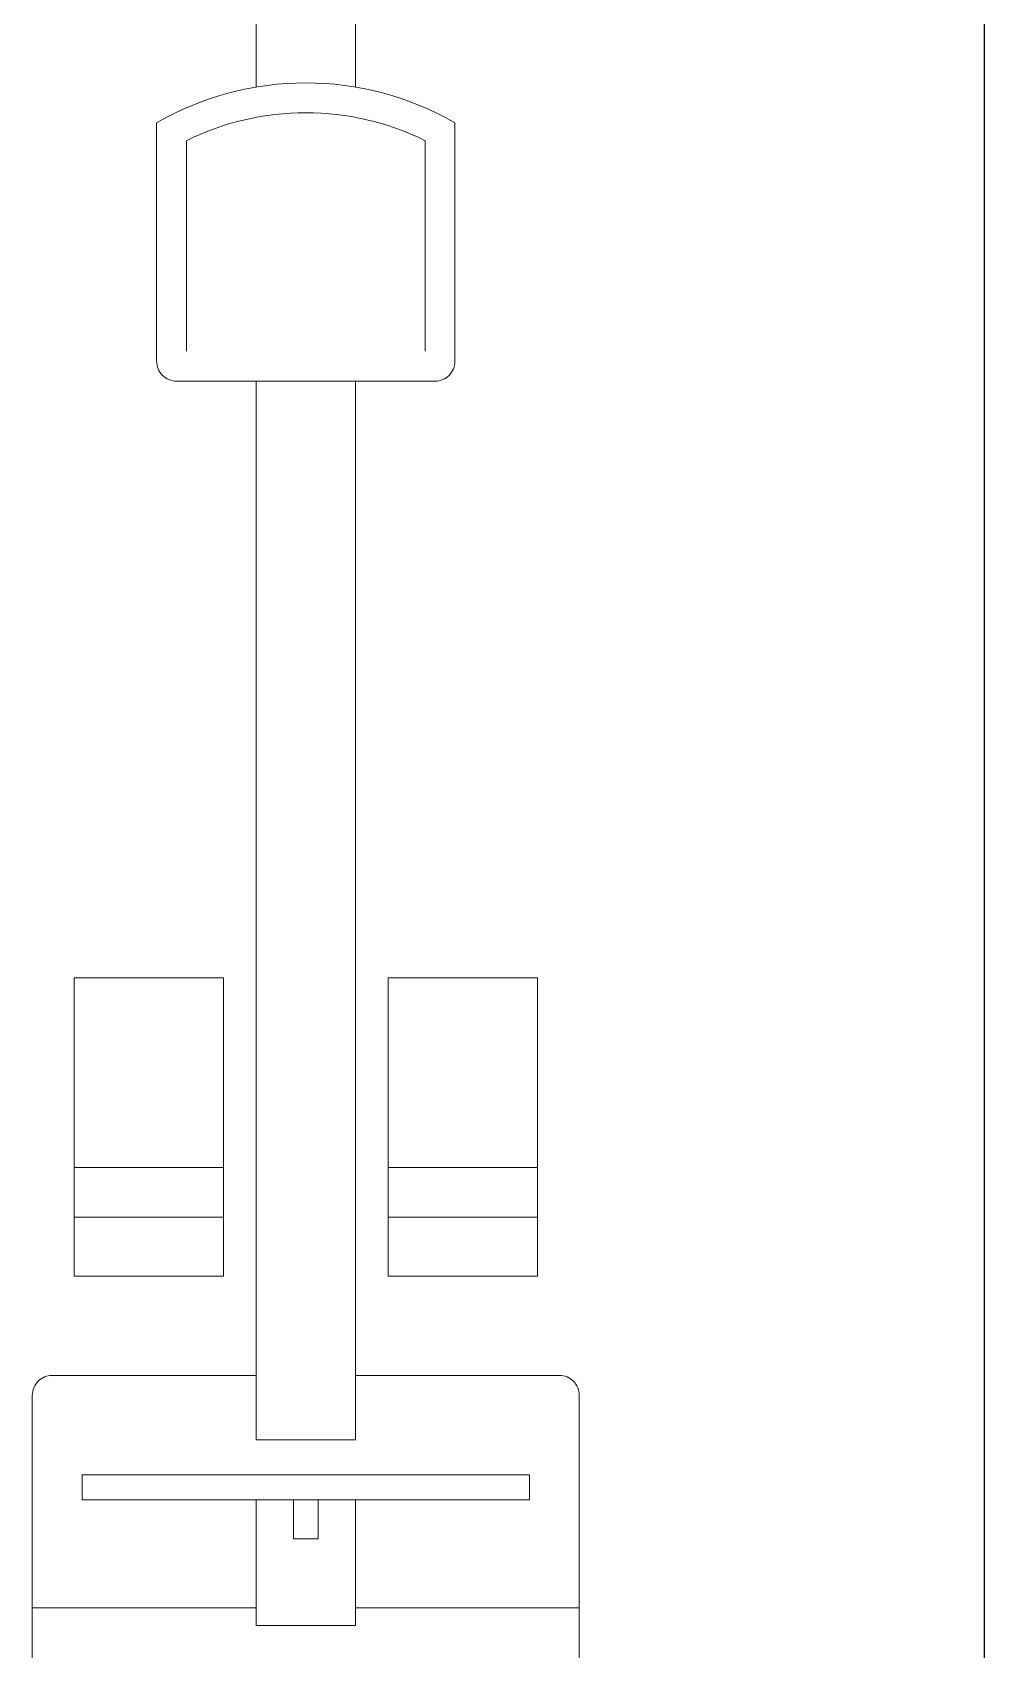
# Model space of a CAD drawing. Header units: millimetres. Extents: x 24547 to 62889, y 34568 to 56011.
# Drawn here: x 61931 to 62889, y 36032 to 37659 of the extents above; entities that cross this region are included whole.
import ezdxf

# ---------------------------------------------------------------- set-up
doc = ezdxf.new("R2010")
doc.units = ezdxf.units.MM
doc.layers.add('www.cad-blocks.net', color=7, linetype='Continuous')

# ---------------------------------------------------------------- blocks, each defined once
blk = doc.blocks.new('A$C0D0D2AB0')
at = {"lineweight": 18}
for p, q in [((0.155, 1.68), (0.155, 1.8919)), ((0.395, 1.8919), (0.395, 1.68)), ((0.0421, 0.8591), (0.1921, 0.8591)), ((0.5079, 0.8591), (0.3579, 0.8591)), ((0.0421, 0.8092), (0.1921, 0.8092)), ((0.5079, 0.8092), (0.3579, 0.8092)), ((0, 0.4162), (0.225, 0.4162)), ((0.325, 0.4162), (0.55, 0.4162))]:
    blk.add_line(p, q, dxfattribs=at)
for points in [[(0.225, 1.9458), (0.225, 2.4), (0.325, 2.4), (0.325, 1.9458)], [(0.325, 1.65), (0.325, 0.5853), (0.225, 0.5853), (0.225, 1.65)]]:
    blk.add_lwpolyline(points, dxfattribs=at)
at = {"lineweight": 18, "flags": 128}
for points in [[(0.425, 1.9098), (0.425, 1.67, -0.414214), (0.405, 1.65), (0.145, 1.65, -0.414214), (0.125, 1.67), (0.125, 1.9098)], [(0.325, 0.65), (0.53, 0.65, -0.414214), (0.55, 0.63), (0.55, 0.02, -0.414214), (0.53, 0), (0.02, 0, -0.414214), (0, 0.02), (0, 0.63, -0.414214), (0.02, 0.65), (0.225, 0.65)]]:
    blk.add_lwpolyline(points, format="xyb", dxfattribs=at)
at = {"lineweight": 18}
for points in [[(0.1921, 0.75), (0.1921, 1.05), (0.0421, 1.05), (0.0421, 0.75)], [(0.3579, 0.75), (0.3579, 1.05), (0.5079, 1.05), (0.5079, 0.75)], [(0.05, 0.525), (0.05, 0.55), (0.5, 0.55), (0.5, 0.525)], [(0.225, 0.3985), (0.225, 0.525), (0.325, 0.525), (0.325, 0.3985)], [(0.2627, 0.4857), (0.2627, 0.525), (0.2873, 0.525), (0.2873, 0.4857)]]:
    blk.add_lwpolyline(points, close=True, dxfattribs=at)
for radius, start, end in [(0.3, 60, 120), (0.27, 63.6122, 116.3878)]:
    blk.add_arc((0.275, 1.65), radius, start, end, dxfattribs=at)
blk = doc.blocks.new('A$C3E395AF3')
at = {"xscale": 1000, "yscale": 1000, "zscale": 1000}
blk.add_blockref('A$C0D0D2AB0', (0, 0), dxfattribs=at)
blk = doc.blocks.new('FORMAT')
at = {"layer": 'www.cad-blocks.net', "color": 155, "true_color": 0x546d8e}
for p in [(62888.5, 35325.8), (62888.5, 34567.8)]:
    blk.add_line(p, (62888.5, 56010.9), dxfattribs=at)

msp = doc.modelspace()

# ---------------------------------------------------------------- block references
for name, p in [('FORMAT', (0, 0)), ('A$C3E395AF3', (61930.9, 35657.7))]:
    msp.add_blockref(name, p)

doc.saveas('drawing.dxf')
